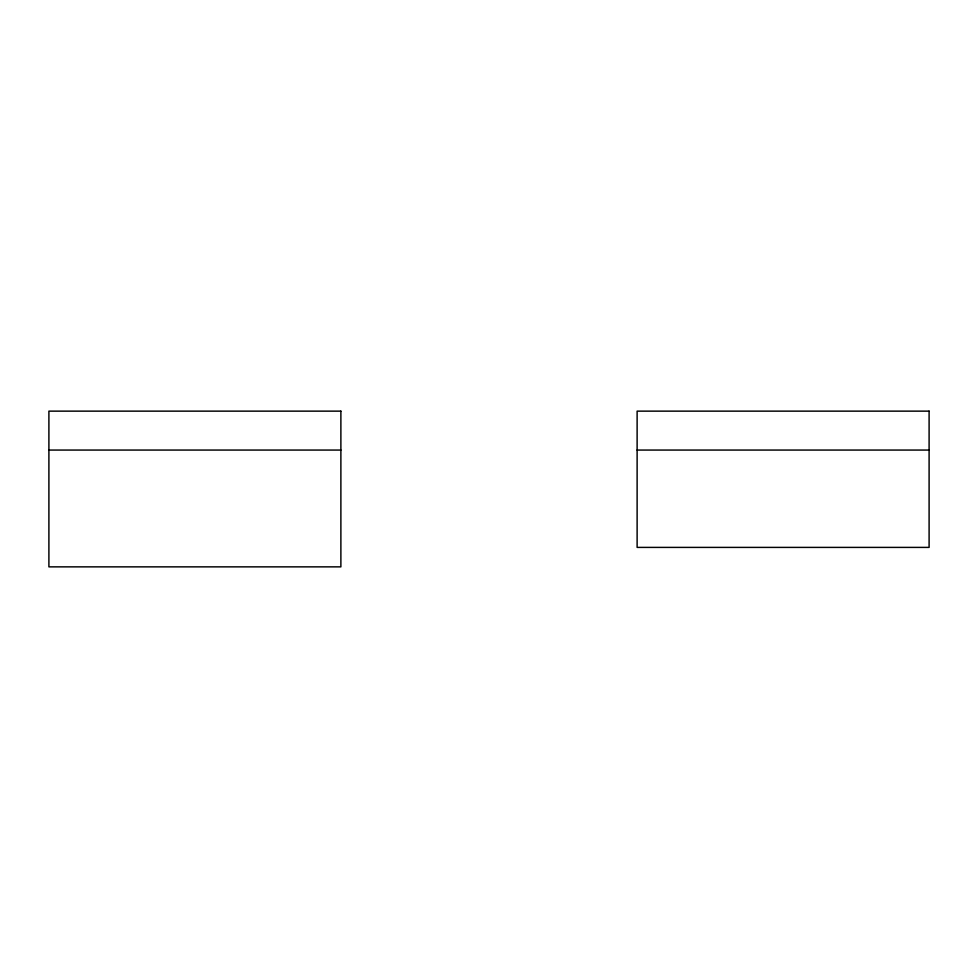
<?xml version="1.0" encoding="UTF-8"?>
<svg xmlns="http://www.w3.org/2000/svg" width="978" height="978" viewBox="0 0 978 978"><rect width="100%" height="100%" fill="white"/><g stroke="black" fill="none" stroke-linecap="round" stroke-linejoin="round"><path stroke-width="1.47" d="M48.9 450.063L340.882 450.063M637.118 450.063L929.1 450.063M340.882 411.139L48.9 411.139L48.9 566.861L340.882 566.861L340.882 411.139M929.1 411.139L637.118 411.139L637.118 547.399L929.1 547.399L929.1 411.139"/></g></svg>
